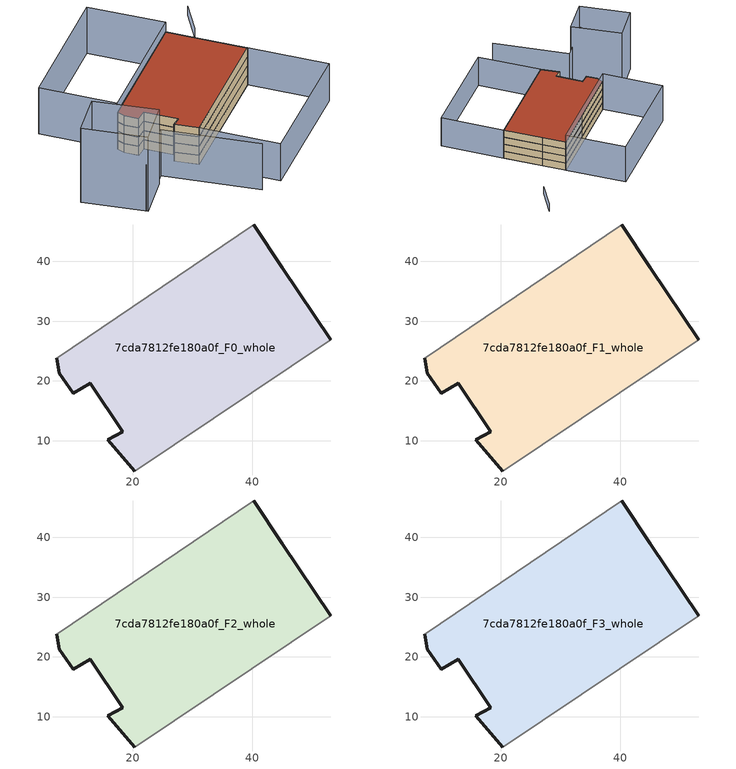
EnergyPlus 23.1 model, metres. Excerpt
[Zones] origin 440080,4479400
7cda7812fe180a0f_F0_whole
 floor ground (EU_floor_Construction): 53.14,26.91 45.05,38.96 40.27,46.07 7.29,23.78 7.72,21.3 10.07,17.98 12.93,19.65 18.36,11.49 15.82,10.15 20.32,4.95 z0
 wall outside (EU_wall_Construction): 20.32,4.95 15.82,10.15 18.36,11.49 12.93,19.65 10.07,17.98 7.72,21.3 7.29,23.78 / 40.27,46.07 45.05,38.96 53.14,26.91 z0:3
 wall adiabatic (EU_wall_Construction): 7.29,23.78 40.27,46.07 / 53.14,26.91 20.32,4.95 z0:3
7cda7812fe180a0f_F1_whole
 floor to 7cda7812fe180a0f_F0_whole (EU_floor_Construction): 53.14,26.91 45.05,38.96 40.27,46.07 7.29,23.78 7.72,21.3 10.07,17.98 12.93,19.65 18.36,11.49 15.82,10.15 20.32,4.95 z3
 wall outside (EU_wall_Construction): 20.32,4.95 15.82,10.15 18.36,11.49 12.93,19.65 10.07,17.98 7.72,21.3 7.29,23.78 / 40.27,46.07 45.05,38.96 53.14,26.91 z3:6
 wall adiabatic (EU_wall_Construction): 7.29,23.78 40.27,46.07 / 53.14,26.91 20.32,4.95 z3:6
7cda7812fe180a0f_F2_whole
 floor to 7cda7812fe180a0f_F1_whole (EU_floor_Construction): 53.14,26.91 45.05,38.96 40.27,46.07 7.29,23.78 7.72,21.3 10.07,17.98 12.93,19.65 18.36,11.49 15.82,10.15 20.32,4.95 z6
 wall outside (EU_wall_Construction): 20.32,4.95 15.82,10.15 18.36,11.49 12.93,19.65 10.07,17.98 7.72,21.3 7.29,23.78 / 40.27,46.07 45.05,38.96 53.14,26.91 z6:9
 wall adiabatic (EU_wall_Construction): 7.29,23.78 40.27,46.07 / 53.14,26.91 20.32,4.95 z6:9
7cda7812fe180a0f_F3_whole
 floor to 7cda7812fe180a0f_F2_whole (EU_floor_Construction): 53.14,26.91 45.05,38.96 40.27,46.07 7.29,23.78 7.72,21.3 10.07,17.98 12.93,19.65 18.36,11.49 15.82,10.15 20.32,4.95 z9
 wall outside (EU_wall_Construction): 20.32,4.95 15.82,10.15 18.36,11.49 12.93,19.65 10.07,17.98 7.72,21.3 7.29,23.78 / 40.27,46.07 45.05,38.96 53.14,26.91 z9:12
 wall adiabatic (EU_wall_Construction): 7.29,23.78 40.27,46.07 / 53.14,26.91 20.32,4.95 z9:12
 roof outside (EU_roof_Construction): 45.05,38.96 53.14,26.91 20.32,4.95 15.82,10.15 18.36,11.49 12.93,19.65 10.07,17.98 7.72,21.3 7.29,23.78 40.27,46.07 z12
shading: -3.96,-3.76 8.98,6.82 / 8.98,6.82 26.55,-14.66 / 40.28,46.08 7.29,23.78 / 7.29,23.78 -5.15,42.17 / -5.15,42.17 27.85,64.47 / 27.85,64.47 40.28,46.08 z0:15; -3.59,-4.21 -15.46,9.94 / -15.46,9.94 -5.49,18.31 / -5.49,18.31 6.38,4.16 / 6.38,4.16 -3.59,-4.21 z0:24; 20.32,4.95 53.19,26.94 / 53.19,26.94 66.03,7.74 / 66.03,7.74 33.17,-14.25 / 33.17,-14.25 20.32,4.95 z0:12; 55.25,52.97 60.12,62.43 z0:3
[Building]
EU S2 Campaign: North Axis=0; Terrain=City; Solar Distribution=FullExterior
[Site:Location]
Madrid: Latitude=40.5; Longitude=-3.5; Time Zone=1; Elevation=609
[SizingPeriod:WeatherFileDays]
AnnualSizingPeriod: Begin Month=1; Begin Day of Month=1; End Month=12; End Day of Month=31; Day of Week for Start Day=Monday; Use Weather File Daylight Saving Period=No; Use Weather File Rain and Snow Indicators=No
[MATERIAL]
EU_InternalMass_Material: Roughness=MediumRough; Thickness=0.1; Conductivity=1; Density=1800; Specific Heat=900; Thermal Absorptance=0.9; Solar Absorptance=0.7; Visible Absorptance=0.7
[MATERIAL:NOMASS] Roughness=MediumRough; Thermal Absorptance=0.9; Solar Absorptance=0.7; Visible Absorptance=0.7
Name | Thermal Resistance
EU_wall_NoMass | 0.609216
EU_roof_NoMass | 0.513268
EU_floor_NoMass | 0.568163
[CONSTRUCTION]
EU_wall_Construction: EU_wall_NoMass
EU_roof_Construction: EU_roof_NoMass
EU_floor_Construction: EU_floor_NoMass
EU_InternalMass_Construction: EU_InternalMass_Material
[ZONE] Type=1; Multiplier=1; Ceiling Height=autocalculate; Volume=2694.19; Floor Area=autocalculate; Part of Total Floor Area=Yes
7cda7812fe180a0f_F0_whole; 7cda7812fe180a0f_F1_whole; 7cda7812fe180a0f_F2_whole; 7cda7812fe180a0f_F3_whole
[INTERNALMASS] Construction=EU_InternalMass_Construction; Surface Area=898.038
Name | Zone or ZoneList
7cda7812fe180a0f_F0_whole_EU_InternalMass | 7cda7812fe180a0f_F0_whole
7cda7812fe180a0f_F1_whole_EU_InternalMass | 7cda7812fe180a0f_F1_whole
7cda7812fe180a0f_F2_whole_EU_InternalMass | 7cda7812fe180a0f_F2_whole
7cda7812fe180a0f_F3_whole_EU_InternalMass | 7cda7812fe180a0f_F3_whole
[OTHEREQUIPMENT] Fuel Type=Electricity; Design Level Calculation Method=Watts/Area; Power per Zone Floor Area=1; Fraction Latent=0; Fraction Radiant=0; Fraction Lost=0; Carbon Dioxide Generation Rate=0; EndUse Subcategory=EU_Step8_InternalGains
Name | Zone or ZoneList or Space or SpaceList | Schedule
EU_Step8_InternalGain_7cda7812fe180a0f_F0_whole_f000 | 7cda7812fe180a0f_F0_whole | EU_Step8_GainSchedule_7cda7812fe180a0f_F0_whole_f000
EU_Step8_InternalGain_7cda7812fe180a0f_F1_whole_f000 | 7cda7812fe180a0f_F1_whole | EU_Step8_GainSchedule_7cda7812fe180a0f_F1_whole_f000
EU_Step8_InternalGain_7cda7812fe180a0f_F2_whole_f000 | 7cda7812fe180a0f_F2_whole | EU_Step8_GainSchedule_7cda7812fe180a0f_F2_whole_f000
EU_Step8_InternalGain_7cda7812fe180a0f_F3_whole_f000 | 7cda7812fe180a0f_F3_whole | EU_Step8_GainSchedule_7cda7812fe180a0f_F3_whole_f000
[ZONEVENTILATION:DESIGNFLOWRATE] Schedule=EU_AlwaysOn; Design Flow Rate Calculation Method=AirChanges/Hour; Air Changes per Hour=0.752966; Ventilation Type=Natural; Fan Pressure Rise=0; Fan Total Efficiency=1; Constant Term Coefficient=1; Temperature Term Coefficient=0; Velocity Term Coefficient=0; Velocity Squared Term Coefficient=0; Minimum Indoor Temperature=-100; Maximum Indoor Temperature=100; Delta Temperature=-100; Minimum Outdoor Temperature=-100; Maximum Outdoor Temperature=100; Maximum Wind Speed=40
Name | Zone or ZoneList or Space or SpaceList
EU_ConstantAir_7cda7812fe180a0f_F0_whole | 7cda7812fe180a0f_F0_whole
EU_ConstantAir_7cda7812fe180a0f_F1_whole | 7cda7812fe180a0f_F1_whole
EU_ConstantAir_7cda7812fe180a0f_F2_whole | 7cda7812fe180a0f_F2_whole
EU_ConstantAir_7cda7812fe180a0f_F3_whole | 7cda7812fe180a0f_F3_whole
[HVACTEMPLATE:THERMOSTAT] Constant Heating Setpoint=20; Constant Cooling Setpoint=50
EU_HeatOnly_7cda7812fe180a0f_F0_whole; EU_HeatOnly_7cda7812fe180a0f_F1_whole; EU_HeatOnly_7cda7812fe180a0f_F2_whole; EU_HeatOnly_7cda7812fe180a0f_F3_whole
[HVACTEMPLATE:ZONE:IDEALLOADSAIRSYSTEM] System Availability Schedule=EU_AlwaysOn; Maximum Heating Supply Air Temperature=50; Minimum Cooling Supply Air Temperature=13; Maximum Heating Supply Air Humidity Ratio=0.0156; Minimum Cooling Supply Air Humidity Ratio=0.0077; Heating Limit=NoLimit; Cooling Limit=NoLimit; Heating Availability Schedule=EU_AlwaysOn; Cooling Availability Schedule=EU_CoolingOff; Dehumidification Control Type=ConstantSensibleHeatRatio; Cooling Sensible Heat Ratio=0.7; Dehumidification Setpoint=60; Humidification Control Type=None; Humidification Setpoint=30; Outdoor Air Method=None; Outdoor Air Flow Rate per Person=0.00944; Outdoor Air Flow Rate per Zone Floor Area=0; Outdoor Air Flow Rate per Zone=0; Demand Controlled Ventilation Type=None; Outdoor Air Economizer Type=NoEconomizer; Heat Recovery Type=None; Sensible Heat Recovery Effectiveness=0.7; Latent Heat Recovery Effectiveness=0.65
Name | Template Thermostat
7cda7812fe180a0f_F0_whole | EU_HeatOnly_7cda7812fe180a0f_F0_whole
7cda7812fe180a0f_F1_whole | EU_HeatOnly_7cda7812fe180a0f_F1_whole
7cda7812fe180a0f_F2_whole | EU_HeatOnly_7cda7812fe180a0f_F2_whole
7cda7812fe180a0f_F3_whole | EU_HeatOnly_7cda7812fe180a0f_F3_whole
[SIZING:ZONE] Zone Cooling Design Supply Air Temperature Input Method=SupplyAirTemperature; Zone Cooling Design Supply Air Temperature=13; Zone Heating Design Supply Air Temperature Input Method=SupplyAirTemperature; Zone Heating Design Supply Air Temperature=50; Zone Cooling Design Supply Air Humidity Ratio=0.008; Zone Heating Design Supply Air Humidity Ratio=0.008; Cooling Design Air Flow Method=DesignDay; Cooling Design Air Flow Rate=0; Cooling Minimum Air Flow per Zone Floor Area=0.000762; Cooling Minimum Air Flow=0; Cooling Minimum Air Flow Fraction=0.2; Heating Design Air Flow Method=DesignDay; Heating Design Air Flow Rate=0; Heating Maximum Air Flow per Zone Floor Area=0.002032; Heating Maximum Air Flow=0.141576; Heating Maximum Air Flow Fraction=0.3; Account for Dedicated Outdoor Air System=No; Dedicated Outdoor Air System Control Strategy=NeutralSupplyAir; Dedicated Outdoor Air Low Setpoint Temperature for Design=autosize; Dedicated Outdoor Air High Setpoint Temperature for Design=autosize; Zone Load Sizing Method=Sensible Load Only No Latent Load; Zone Latent Cooling Design Supply Air Humidity Ratio Input Method=HumidityRatioDifference; Zone Cooling Design Supply Air Humidity Ratio Difference=0.005; Zone Latent Heating Design Supply Air Humidity Ratio Input Method=HumidityRatioDifference; Zone Humidification Design Supply Air Humidity Ratio Difference=0.005
7cda7812fe180a0f_F0_whole; 7cda7812fe180a0f_F1_whole; 7cda7812fe180a0f_F2_whole; 7cda7812fe180a0f_F3_whole
[SCHEDULE:CONSTANT]
Name | Hourly Value
EU_AlwaysOn | 1
EU_CoolingOff | 0
[SCHEDULE:FILE] Column Number=1; Rows to Skip at Top=0; Number of Hours of Data=8760; Column Separator=Comma; Interpolate to Timestep=No; Minutes per Item=60; Adjust Schedule for Daylight Savings=Yes
Name | File
EU_Step8_GainSchedule_7cda7812fe180a0f_F0_whole_f000 | ../../schedules/7cda7812fe180a0f/7cda7812fe180a0f_F0_whole_f000_gain.csv
EU_Step8_GainSchedule_7cda7812fe180a0f_F1_whole_f000 | ../../schedules/7cda7812fe180a0f/7cda7812fe180a0f_F1_whole_f000_gain.csv
EU_Step8_GainSchedule_7cda7812fe180a0f_F2_whole_f000 | ../../schedules/7cda7812fe180a0f/7cda7812fe180a0f_F2_whole_f000_gain.csv
EU_Step8_GainSchedule_7cda7812fe180a0f_F3_whole_f000 | ../../schedules/7cda7812fe180a0f/7cda7812fe180a0f_F3_whole_f000_gain.csv
